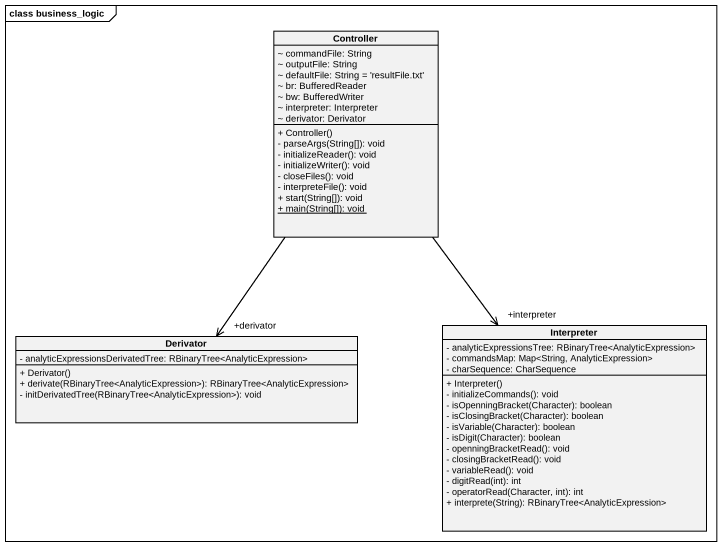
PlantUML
@startuml
mainframe class business_logic
hide circle
hide empty members
skinparam classAttributeIconSize 0
class Controller {
  ~ commandFile: String
  ~ outputFile: String
  ~ defaultFile: String = 'resultFile.txt'
  ~ br: BufferedReader
  ~ bw: BufferedWriter
  ~ interpreter: Interpreter
  ~ derivator: Derivator
  + Controller()
  - parseArgs(String[]): void
  - initializeReader(): void
  - initializeWriter(): void
  - closeFiles(): void
  - interpreteFile(): void
  + start(String[]): void
  {static} + main(String[]): void
}
class Derivator {
  - analyticExpressionsDerivatedTree: RBinaryTree<AnalyticExpression>
  + Derivator()
  + derivate(RBinaryTree<AnalyticExpression>): RBinaryTree<AnalyticExpression>
  - initDerivatedTree(RBinaryTree<AnalyticExpression>): void
}
class Interpreter {
  - analyticExpressionsTree: RBinaryTree<AnalyticExpression>
  - commandsMap: Map<String, AnalyticExpression>
  - charSequence: CharSequence
  + Interpreter()
  - initializeCommands(): void
  - isOpenningBracket(Character): boolean
  - isClosingBracket(Character): boolean
  - isVariable(Character): boolean
  - isDigit(Character): boolean
  - openningBracketRead(): void
  - closingBracketRead(): void
  - variableRead(): void
  - digitRead(int): int
  - operatorRead(Character, int): int
  + interprete(String): RBinaryTree<AnalyticExpression>
}
Controller --> "+derivator" Derivator
Controller --> "+interpreter" Interpreter
@enduml
